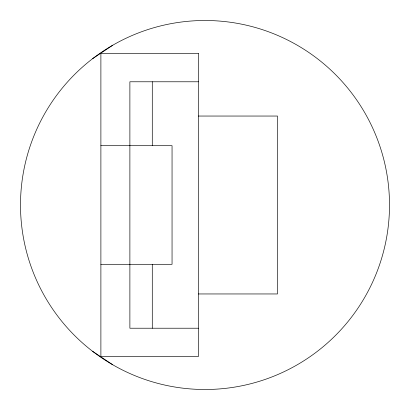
<?xml version="1.0" encoding="UTF-8"?>
<svg xmlns="http://www.w3.org/2000/svg" width="410" height="410" viewBox="0 0 410 410"><rect width="100%" height="100%" fill="white"/><g stroke="black" fill="none" stroke-linecap="round" stroke-linejoin="round"><path stroke-width="0.61" d="M92.686 351.375L112.75 364.782A184.5 184.5 0 0 0 389.5 205A184.5 184.5 0 0 0 112.75 45.218L92.686 58.625M198.409 81.78L129.883 81.78L129.883 328.22L198.409 328.22M198.409 116.045L277.483 116.045L277.483 293.955L198.409 293.955M100.891 145.699L172.051 145.699L172.051 264.301L100.891 264.301M152.284 81.78L152.284 145.699M152.284 264.301L152.284 328.22M112.75 364.782A184.5 184.5 0 0 1 112.75 45.218M198.409 53.449L100.891 53.449L100.891 356.551L198.409 356.551L198.409 53.449"/></g></svg>
